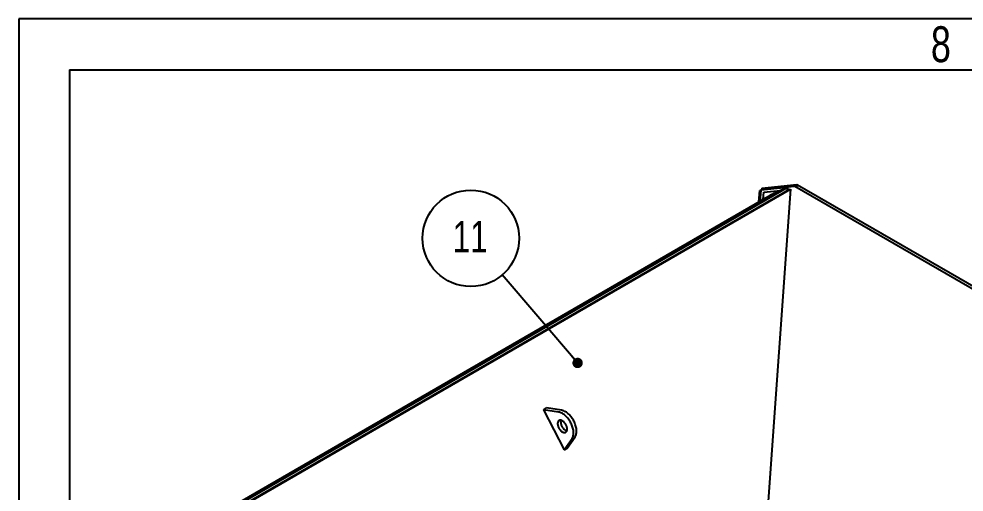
# Model space of a CAD drawing. Header units: millimetres. Extents: x 1293 to 41893, y 1011 to 26911.
# Drawn here: x 1293 to 4086, y 25514 to 26911 of the extents above; entities that cross this region are included whole.
import ezdxf

# ---------------------------------------------------------------- set-up
doc = ezdxf.new("R2010")
doc.units = ezdxf.units.MM
doc.header["$LTSCALE"] = 50
doc.layers.add('CAPA_1', color=7, linetype='Continuous')
doc.styles.add('SLDTEXTSTYLE0', font='TXT', dxfattribs={"width": 0.75})
doc.dimstyles.new('SLDDIMSTYLE2', dxfattribs={"dimtxt": 0.18, "dimasz": 30.769231, "dimexe": 0, "dimexo": 0.0625, "dimgap": 0, "dimtad": 0, "dimtih": 1, "dimtoh": 1, "dimdec": 0, "dimrnd": 1e-09, "dimzin": 0, "dimdsep": 46, "dimtxsty": 'Standard', "dimblk1": 'DOT', "dimblk2": 'DOT', "dimsah": 1, "dimcen": 0.09, "dimadec": 0, "dimazin": 0, "dimtfac": 30.769231, "dimtdec": 0, "dimtofl": 0, "dimtmove": 0, "dimatfit": 3, "dimldrblk": 'DOT', "dimfxl": 1, "dimfrac": 2, "dimtolj": 1, "dimtzin": 0, "dimarcsym": 0})

# ---------------------------------------------------------------- blocks, each defined once
blk = doc.blocks.new('SW_NOTE_0')
at = {"layer": 'CAPA_1', "color": 0}
blk.add_circle((-92.7, 108.1), 142.4, dxfattribs=at)
at = {"layer": 'CAPA_1', "color": 0, "insert": (-94.6, 159.4), "char_height": 92.6, "attachment_point": 2, "style": 'SLDTEXTSTYLE0'}
blk.add_mtext('11', dxfattribs=at)
blk = doc.blocks.new('_Dot')
at = {"color": 0, "linetype": 'ByBlock', "lineweight": -2}
blk.add_line((-0.5, 0), (-1, 0), dxfattribs=at)
at = {"color": 0, "linetype": 'ByBlock', "const_width": 0.5}
blk.add_lwpolyline([(-0.25, 0, 1), (0.25, 0, 1)], format="xyb", close=True, dxfattribs=at)

msp = doc.modelspace()

# ---------------------------------------------------------------- linework, layer by layer
at = {"color": 7, "linetype": 'Continuous', "lineweight": 25}
for p, q in [((1932.0237031, 25471.6243909), (3565.1265543, 26414.3945995)), ((1935.871968, 25464.1068794), (3568.9748192, 26406.877088)), ((1940.4581515, 25465.9031663), (3573.5610027, 26408.6733749)), ((3479.9368111, 26370.3231707), (3482.3897693, 26404.1134344)), ((3485.2539243, 26404.414859), (3482.3897693, 26404.1134344)), ((3485.3188988, 26405.3099025), (3482.903407, 26372.03575)), ((3563.2835866, 26413.5149315), (3485.3188988, 26405.3099025)), ((3488.3107972, 26410.7424379), (3487.9364271, 26405.585372)), ((3488.3107972, 26410.7424379), (3591.3526452, 26421.5865954)), ((3492.6082134, 26377.6382155), (3494.1591948, 26399.0034675)), ((3573.5610027, 26408.6733749), (3493.1108183, 25300.4470205)), ((3494.1591948, 26399.0034675), (3543.833523, 26404.2312099)), ((3565.1265543, 26414.3945995), (3514.0392271, 26390.0100764)), ((3564.260774, 26404.1557277), (3565.1265543, 26414.3945995)), ((3564.4506268, 26406.4009605), (3568.9748192, 26406.877088)), ((3586.0322394, 26415.9090071), (3565.068051, 26413.7027291)), ((3568.9748192, 26406.877088), (3573.5610027, 26408.6733749)), ((6056.4305974, 24989.7783911), (3586.0322394, 26415.9090071)), ((3590.9133005, 26415.534486), (3590.2657833, 26413.4650342)), ((3590.9133005, 26415.534486), (3591.3526452, 26421.5865954)), ((3594.0883005, 26421.0337473), (3590.9133005, 26415.534486)), ((3593.6436528, 26420.2635949), (3591.3526452, 26421.5865954)), ((3594.0883005, 26421.0337473), (6065.7495521, 24994.1740783)), ((1928.0768279, 25474.4534715), (3514.0392271, 26390.0100764)), ((2843.4233446, 25757.1171627), (2852.4036007, 25762.3013542)), ((2843.4233446, 25757.1171627), (2904.0259416, 25638.7311546)), ((2887.7253689, 25750.1461262), (2843.4233446, 25757.1171627)), ((2896.705625, 25755.3303177), (2852.4036007, 25762.3013542)), ((2904.0259416, 25638.7311546), (2927.5847951, 25672.2815034)), ((2913.0061977, 25643.9153461), (2936.5650512, 25677.4656949)), ((2904.0259416, 25638.7311546), (2913.0061977, 25643.9153461))]:
    msp.add_line(p, q, dxfattribs=at)
at = {"color": 7, "linetype": 'Continuous', "lineweight": 25, "flags": 128}
for points in [[(2936.5650512, 25677.4656949), (2937.6751818, 25679.2433668), (2938.6320946, 25681.1952776), (2939.4308518, 25683.3113548), (2940.0673316, 25685.5806791), (2940.5382496, 25687.9915402), (2940.8411759, 25690.5314977), (2940.9745471, 25693.1874447), (2940.9376752, 25695.945676), (2940.7307504, 25698.7919586), (2940.3548404, 25701.7116049), (2939.811885, 25704.689549), (2939.1046861, 25707.710424), (2938.2368928, 25710.7586415), (2937.2129833, 25713.8184722), (2936.038241, 25716.8741265), (2934.718728, 25719.9098367), (2933.2612531, 25722.9099378), (2931.6733374, 25725.8589486), (2929.9631747, 25728.7416517), (2928.13959, 25731.5431716), (2926.2119932, 25734.2490518), (2924.1903312, 25736.8453295), (2922.0850363, 25739.3186072), (2919.9069721, 25741.6561224), (2917.6673781, 25743.845813), (2915.3778109, 25745.8763795), (2913.0500853, 25747.737344), (2910.6962128, 25749.4191034), (2908.32834, 25750.9129794), (2905.9586855, 25752.2112634), (2903.5994773, 25753.3072559), (2901.2628895, 25754.1953013), (2898.9609792, 25754.8708172), (2896.705625, 25755.3303177)], [(2913.1449557, 25699.6608713), (2913.0620539, 25701.4744014), (2912.8143204, 25703.3623858), (2912.4046597, 25705.3026897), (2911.8378747, 25707.2725649), (2911.1206105, 25709.2489163), (2910.2612762, 25711.208573), (2909.2699468, 25713.1285599), (2908.1582447, 25714.9863668), (2906.9392036, 25716.7602127), (2905.6271158, 25718.4293008), (2904.2373641, 25719.9740626), (2902.7862421, 25721.3763873), (2901.290763, 25722.6198337), (2899.7684598, 25723.6898237), (2898.2371803, 25724.5738126), (2896.7148771, 25725.2614364), (2895.219398, 25725.7446334), (2893.7682761, 25726.0177385), (2892.3785244, 25726.0775498), (2891.0664365, 25725.9233661), (2889.8473954, 25725.5569951), (2888.7356934, 25724.982732), (2887.744364, 25724.2073097), (2886.8850297, 25723.2398193), (2886.1677654, 25722.0916036), (2885.6009804, 25720.7761244), (2885.1913197, 25719.3088046), (2884.9435862, 25717.7068472), (2884.8606844, 25715.9890336), (2884.9435862, 25714.1755036), (2885.1913197, 25712.2875191), (2885.6009804, 25710.3472152), (2886.1677654, 25708.37734), (2886.8850297, 25706.4009886), (2887.744364, 25704.4413319), (2888.7356934, 25702.5213451), (2889.8473954, 25700.6635381), (2891.0664365, 25698.8896922), (2892.3785244, 25697.2206041), (2893.7682761, 25695.6758423), (2895.219398, 25694.2735176), (2896.7148771, 25693.0300712), (2898.2371803, 25691.9600812), (2899.7684598, 25691.0760923), (2901.290763, 25690.3884685), (2902.7862421, 25689.9052715), (2904.2373641, 25689.6321664), (2905.6271158, 25689.5723551), (2906.9392036, 25689.7265388), (2908.1582447, 25690.0929098), (2909.2699468, 25690.6671729), (2910.2612762, 25691.4425952), (2911.1206105, 25692.4100857), (2911.8378747, 25693.5583014), (2912.4046597, 25694.8737805), (2912.8143204, 25696.3411003), (2913.0620539, 25697.9430577), (2913.1449557, 25699.6608713)], [(2927.5847951, 25672.2815034), (2928.6949256, 25674.0591753), (2929.6518385, 25676.0110861), (2930.4505957, 25678.1271633), (2931.0870755, 25680.3964876), (2931.5579935, 25682.8073487), (2931.8609197, 25685.3473062), (2931.994291, 25688.0032532), (2931.9574191, 25690.7614845), (2931.7504943, 25693.6077671), (2931.3745843, 25696.5274134), (2930.8316289, 25699.5053575), (2930.12443, 25702.5262325), (2929.2566367, 25705.57445), (2928.2327271, 25708.6342807), (2927.0579849, 25711.689935), (2925.7384718, 25714.7256452), (2924.280997, 25717.7257463), (2922.6930813, 25720.6747571), (2920.9829186, 25723.5574602), (2919.1593338, 25726.3589801), (2917.2317371, 25729.0648603), (2915.2100751, 25731.661138), (2913.1047801, 25734.1344157), (2910.926716, 25736.4719309), (2908.687122, 25738.6616215), (2906.3975548, 25740.692188), (2904.0698292, 25742.5531525), (2901.7159567, 25744.2349119), (2899.3480839, 25745.7287879), (2896.9784294, 25747.0270719), (2894.6192212, 25748.1230644), (2892.2826333, 25749.0111098), (2889.9807231, 25749.6866257), (2887.7253689, 25750.1461262)], [(2894.5582377, 25725.8940975), (2894.1715758, 25724.4929962), (2893.9238424, 25722.8910387), (2893.8409406, 25721.1732251), (2893.9238424, 25719.3596951), (2894.1715758, 25717.4717106), (2894.5812365, 25715.5314067), (2895.1480215, 25713.5615316), (2895.8652858, 25711.5851802), (2896.7246201, 25709.6255234), (2897.7159495, 25707.7055366), (2898.8276515, 25705.8477296), (2900.0466926, 25704.0738838), (2901.3587805, 25702.4047956), (2902.7485322, 25700.8600338), (2904.1996541, 25699.4577092), (2905.6951332, 25698.2142627), (2907.2174364, 25697.1442727), (2908.748716, 25696.2602838), (2910.2710191, 25695.57266), (2911.7664982, 25695.089463), (2912.4276585, 25694.9399989)]]:
    msp.add_lwpolyline(points, dxfattribs=at)
at = {"layer": 'CAPA_1'}
for p, q in [((41892.9505051, 26910.8173311), (1292.9505051, 26910.8173311)), ((1292.9505051, 26910.8173311), (1292.9505051, 1010.8173311)), ((1442.9505051, 26760.8173311), (41742.9505051, 26760.8173311)), ((1442.9505051, 26760.8173311), (1442.9505051, 1160.8173311))]:
    msp.add_line(p, q, dxfattribs=at)

# ---------------------------------------------------------------- block references
msp.add_blockref('SW_NOTE_0', (2721.1891839, 26154.9850745), dxfattribs=at)

# ---------------------------------------------------------------- texts
at = {"layer": 'CAPA_1', "insert": (3987.9567473, 26889.0321775), "char_height": 105.8333333, "attachment_point": 1, "style": 'SLDTEXTSTYLE0'}
msp.add_mtext('8', dxfattribs=at)

# ---------------------------------------------------------------- leaders
at = {"layer": 'CAPA_1'}
msp.add_leader([(2943.9565016, 25895.1136277), (2721.1891839, 26154.9850745)], dimstyle='SLDDIMSTYLE2', dxfattribs=at)

doc.saveas('drawing.dxf')
